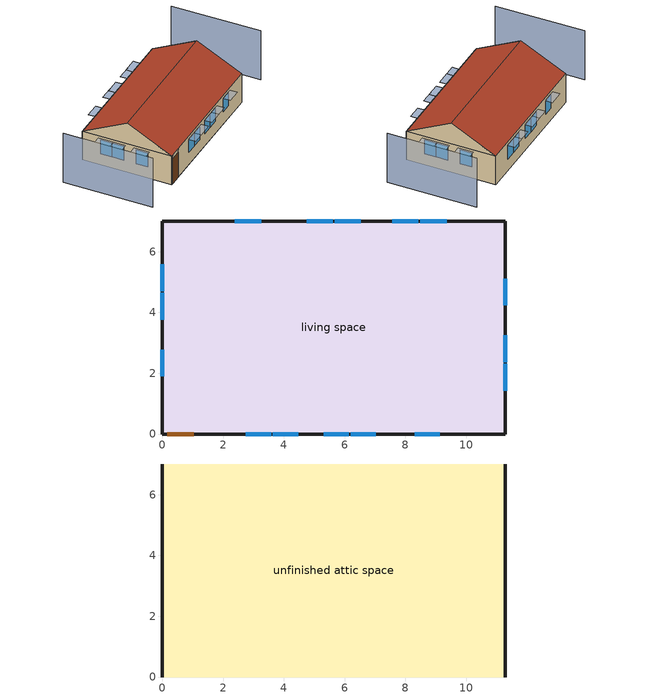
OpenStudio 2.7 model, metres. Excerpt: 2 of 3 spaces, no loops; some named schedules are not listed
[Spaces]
living space
 floor foundation (FloorFndGrndFinSlab): 0,0 0,7.01 11.28,7.01 11.28,0 z0
 wall outside (WallExtInsFin): 0,7.01 0,0 0.13,0 1.05,0 11.28,0 11.28,7.01 0,7.01 z0:2.44
 window (WindowConstruction): 2.75,0 3.58,0 / 3.64,0 4.46,0 / 5.31,0 6.13,0 / 6.19,0 7.02,0 / 8.31,0 9.13,0 z1.03:2.13; 9.35,7.01 8.49,7.01 / 8.43,7.01 7.57,7.01 / 6.53,7.01 5.67,7.01 / 5.61,7.01 4.75,7.01 / 3.25,7.01 2.39,7.01 z0.98:2.13; 0,5.58 0,4.7 / 0,4.64 0,3.77 / 0,2.78 0,1.9 / 11.28,1.43 11.28,2.31 / 11.28,2.37 11.28,3.24 / 11.28,4.24 11.28,5.11 z0.96:2.13
 door (Door): 0.15,0 1.02,0 z0:2.13
unfinished attic space
 floor to living space (FloorFinInsUnfinAttic): 0,7.01 11.28,7.01 11.28,0 0,0 z2.44
 wall outside (WallExtUninsUnfin): 0,3.51,4.19 0,7.01,2.44 0,0,2.44; 11.28,3.51,4.19 11.28,0,2.44 11.28,7.01,2.44
 roof outside (RoofUnfinInsExt): 11.28,3.51,4.19 0,3.51,4.19 0,0,2.44 11.28,0,2.44; 0,3.51,4.19 11.28,3.51,4.19 11.28,7.01,2.44 0,7.01,2.44
shading: -3.05,7.01 -3.05,0 / 14.33,0 14.33,7.01 z0:4.19; 4.61,0 3.48,0 3.48,-0.61 4.61,-0.61 z2.29; 3.73,0 2.6,0 2.6,-0.61 3.73,-0.61 z2.29; 9.29,0 8.16,0 8.16,-0.61 9.29,-0.61 z2.29; 6.29,0 5.15,0 5.15,-0.61 6.29,-0.61 z2.29; 5.52,7.01 6.68,7.01 6.68,7.62 5.52,7.62 z2.29; 7.17,0 6.04,0 6.04,-0.61 7.17,-0.61 z2.29; 8.34,7.01 9.5,7.01 9.5,7.62 8.34,7.62 z2.29; 7.41,7.01 8.58,7.01 8.58,7.62 7.41,7.62 z2.29; 4.59,7.01 5.76,7.01 5.76,7.62 4.59,7.62 z2.29; 2.24,7.01 3.4,7.01 3.4,7.62 2.24,7.62 z2.29; 0,4.55 0,5.73 -0.61,5.73 -0.61,4.55 z2.29; 0,3.61 0,4.8 -0.61,4.8 -0.61,3.61 z2.29; 0,1.75 0,2.93 -0.61,2.93 -0.61,1.75 z2.29; 11.28,2.46 11.28,1.28 11.89,1.28 11.89,2.46 z2.29; 11.28,3.4 11.28,2.21 11.89,2.21 11.89,3.4 z2.29; 11.28,5.26 11.28,4.08 11.89,4.08 11.89,5.26 z2.29
[Building]
Building 1: North Axis {deg}=22.5; Standards Number of Stories=1; Standards Number of Above Ground Stories=1; Standards Building Type=singlefamilydetached; Standards Number of Living Units=1
[Site]
Denver Intl Ap_CO_USA: Latitude {deg}=39.83; Longitude {deg}=-104.65; Time Zone {hr}=-7; Elevation {m}=1650; Terrain=Suburbs
[ClimateZones]
Climate Zone Institution Name 2=Building America; Climate Zone Document Year 2=0; Climate Zone Value 2=Cold
[Site:WaterMainsTemperature]
Calculation Method=Correlation; Annual Average Outdoor Air Temperature {C}=10.8753; Maximum Difference In Monthly Average Outdoor Air Temperatures {deltaC}=23.1524
[Site:GroundTemperature:Deep]
10.8753, 10.8753, 10.8753, 10.8753, 10.8753, 10.8753, 10.8753, 10.8753, 10.8753, 10.8753, 10.8753, 10.8753
[Material] Roughness=Rough
Name | Thickness {m} | Conductivity {W/m-K} | Density {kg/m3} | Specific Heat {J/kg-K} | Thermal Absorptance | Solar Absorptance | Visible Absorptance
EMPD dummy | 0.001 | 0.1 | 100 | 100 | 0.9 | 0.5 | 0.1
FloorUAAdditionalCeilingIns | 0.12827 | 0.0411113 | 16.02 | 1046.75
FloorUATrussandIns | 0.0889 | 0.0436674 | 50.7834 | 1165.1
Drywall 0.5 in. | 0.0127 | 0.160291 | 801 | 837.4 | 0.9 | 0.5 | 0.1
Asphalt Shingles, Medium | 0.009525 | 0.162714 | 1121.4 | 1465.45 | 0.91 | 0.85 | 0.85
RoofSheathing | 0.01905 | 0.115458 | 512.64 | 1214.23
RoofUARoofIns | 0.18415 | 8.02397 | 37.0049 | 1207.88
FootingMaterial | 0.2032 | 1.31141 | 2242.8 | 837.4 | 0.9
Concrete 4.0 in. | 0.1016 | 1.31141 | 2242.8 | 837.4 | 0.9
Floor Covering | 0.0127 | 0.0433444 | 54.468 | 1339.84 | 0.9 | 0.9
EMPD residential drywall roofceiling | 0.001 | 0.1 | 800 | 100 | 0.9 | 0.5 | 0.1
EMPD residential carpet | 0.001 | 0.1 | 220 | 100 | 0.9 | 0.5 | 0.1
Vinyl, Medium/Dark | 0.009525 | 0.089435 | 177.822 | 1046.75 | 0.9 | 0.75 | 0.75
WallSheathing | 0.0127 | 0.115458 | 512.64 | 1214.23
WallStudAndCavity | 0.0889 | 0.054245 | 162.403 | 1178.92
WallStudAndCavity 1 | 0.0889 | 0.393744 | 83.0341 | 1211.67
WallStudAndCavity 2 | 0.0889 | 0.397942 | 83.0341 | 1211.67
residential furniture material living space | 0.1524 | 0.115458 | 640.8 | 1214.23 | 0.9 | 0.6 | 0.1
EMPD residential wood trim | 0.001 | 0.1 | 512 | 100 | 0.9 | 0.5 | 0.1
EMPD residential furniture | 0.001 | 0.1 | 500 | 100 | 0.9 | 0.5 | 0.1
DoorMaterial | 0.04445 | 0.0612267 | 512.64 | 1214.23
[MaterialProperty:MoisturePenetrationDepth:Settings]
Name | Material | Water Vapor Diffusion Resistance Factor | Moisture Equation Coefficient a | Moisture Equation Coefficient b | Moisture Equation Coefficient c | Moisture Equation Coefficient d | Surface Layer Penetration Depth {m} | Deep Layer Penetration Depth {m} | Coating Layer Thickness {m} | Coating Layer Water Vapor Diffusion Resistance Factor
 | EMPD dummy | 500 | 0.0069 | 0.9066 | 0.0404 | 22.1121 | 0.1 | 0 | 0 | 0
 | EMPD residential drywall roofceiling | 9.14 | 0.0069 | 0.9066 | 0.0404 | 22.1121 | 0.01886 | 0.08642 | 0.005 | 140
 | EMPD residential carpet | 0.5 | 0.019 | 1 | 0 | 1 | 0.0341 | 0.156 | 0 | 0
 | EMPD residential wood trim | 320 | 0.15 | 8.51 | 0.167 | 0.965 | 0.00079 | 0.0036 | 0.005 | 140
 | EMPD residential furniture | 6 | 0.02 | 1 | 0 | 1 |  |  | 0 | 0
[Construction]
EMPD dummy; EMPD dummy 1: EMPD dummy
FloorFinInsUnfinAttic: FloorUAAdditionalCeilingIns, FloorUATrussandIns, Drywall 0.5 in.
RoofUnfinInsExt: Asphalt Shingles, Medium, RoofSheathing, RoofUARoofIns
FootingConstruction: FootingMaterial
FloorFndGrndFinSlab: Concrete 4.0 in., Floor Covering
EMPD residential drywall roofceiling; EMPD residential drywall wall: EMPD residential drywall roofceiling
EMPD residential carpet: EMPD residential carpet
WallExtInsFin: Vinyl, Medium/Dark, WallSheathing, WallStudAndCavity, Drywall 0.5 in.
WallExtUninsUnfin: Vinyl, Medium/Dark, WallSheathing, WallStudAndCavity 1
WallIntFinUninsFin: WallStudAndCavity 2, Drywall 0.5 in.
residential furniture construction living space: residential furniture material living space
EMPD residential wood trim: EMPD residential wood trim
EMPD residential furniture: EMPD residential furniture
WindowConstruction: WindowMaterial
Door: DoorMaterial
[WindowMaterial:Shade]
CoolingShade: Solar Transmittance=0.999; Solar Reflectance=0.00099; Visible Transmittance=0.999; Visible Reflectance=0.00099; Thermal Hemispherical Emissivity=1e-005; Thermal Transmittance=0.999; Thickness {m}=0.0001; Conductivity {W/m-K}=10000; Shade to Glass Distance {m}=0.001; Top Opening Multiplier=0; Bottom Opening Multiplier=0; Left-Side Opening Multiplier=0; Right-Side Opening Multiplier=0; Airflow Permeability=0
[WindowMaterial:SimpleGlazingSystem]
WindowMaterial: U-Factor {W/m2-K}=2.10086; Solar Heat Gain Coefficient=0.21
[ThermalZone] Use Ideal Air Loads=No
Name | Volume {m3}
living zone; unfinished attic zone
res ds_1 ret air zone | 0
[Sizing:Zone] Zone Cooling Design Supply Air Temperature Input Method=SupplyAirTemperature; Zone Cooling Design Supply Air Temperature {C}=14; Zone Cooling Design Supply Air Temperature Difference {deltaC}=11.11; Zone Heating Design Supply Air Temperature Input Method=SupplyAirTemperature; Zone Heating Design Supply Air Temperature {C}=40; Zone Heating Design Supply Air Temperature Difference {deltaC}=11.11; Zone Cooling Design Supply Air Humidity Ratio {kg-H2O/kg-air}=0.0085; Zone Heating Design Supply Air Humidity Ratio {kg-H2O/kg-air}=0.008; Cooling Design Air Flow Method=DesignDay; Heating Design Air Flow Method=DesignDay; Account for Dedicated Outdoor Air System=No; Dedicated Outdoor Air System Control Strategy=NeutralSupplyAir; Dedicated Outdoor Air Low Setpoint Temperature for Design {C}=autosize; Dedicated Outdoor Air High Setpoint Temperature for Design {C}=autosize
unfinished attic zone; res ds_1 ret air zone
[Space]
Name | Space Type | Thermal Zone | Building Unit
living space | Space Type 1 | living zone | unit 1
unfinished attic space | Space Type 2 | unfinished attic zone
res ds_1 ret air space |  | res ds_1 ret air zone
[SpaceType]
Name | Standards Space Type
Space Type 1 | living
Space Type 2 | unfinished attic
[BuildingUnit]
unit 1: Building Unit Type=Residential
[People:Definition]
residential occupants|living space: Number of People Calculation Method=People; Number of People {people}=2.64; Fraction Radiant=0.319734; Sensible Heat Fraction=0.573; Carbon Dioxide Generation Rate {m3/s-W}=0; Enable ASHRAE 55 Comfort Warnings=No; Mean Radiant Temperature Calculation Type=ZoneAveraged
[People]
residential occupants|living space: People Definition=residential occupants|living space; Space or SpaceType=living space; Number of People Schedule=residential occupants schedule; Activity Level Schedule=Schedule Ruleset 1; Multiplier=1
[InternalMass:Definition] Design Level Calculation Method=SurfaceArea
Name | Construction | Surface Area {m2}
EMPD dummy unfinished attic space | EMPD dummy | 79.0605
EMPD residential drywall roofceiling living space | EMPD residential drywall roofceiling | 158.121
EMPD residential carpet living space | EMPD residential carpet | 63.2484
residential partition wall mass living space | WallIntFinUninsFin | 79.0605
residential furniture mass living space | residential furniture construction living space | 31.6242
EMPD residential drywall wall living space | EMPD residential drywall wall | 168.247
EMPD residential wood trim living space | EMPD residential wood trim | 24.5088
EMPD residential furniture living space | EMPD residential furniture | 59.2954
EMPD dummy res ds_1 ret air space | EMPD dummy 1 | 1
[InternalMass] Multiplier=1
Name | Internal Mass Definition | Space or SpaceType
EMPD dummy unfinished attic space | EMPD dummy unfinished attic space | unfinished attic space
EMPD residential drywall roofceiling living space | EMPD residential drywall roofceiling living space | living space
EMPD residential carpet living space | EMPD residential carpet living space | living space
residential partition wall mass living space | residential partition wall mass living space | living space
residential furniture mass living space | residential furniture mass living space | living space
EMPD residential drywall wall living space | EMPD residential drywall wall living space | living space
EMPD residential wood trim living space | EMPD residential wood trim living space | living space
EMPD residential furniture living space | EMPD residential furniture living space | living space
EMPD dummy res ds_1 ret air space | EMPD dummy res ds_1 ret air space | res ds_1 ret air space
[Foundation:Kiva]
Foundation Kiva 1: Wall Height Above Grade {m}=0.2032; Wall Depth Below Slab {m}=0.2032; Footing Wall Construction=FootingConstruction
[Foundation:Kiva:Settings]
Soil Conductivity {W/m-K}=1.731; Soil Density {kg/m3}=1842.3; Soil Specific Heat {J/kg-K}=418.7; Ground Solar Absorptivity=0.9; Ground Thermal Absorptivity=0.9; Ground Surface Roughness {m}=0.03; Far-Field Width {m}=40; Deep-Ground Boundary Condition=ZeroFlux; Deep-Ground Depth {m}=40; Minimum Cell Dimension {m}=0.02; Maximum Cell Growth Coefficient=1.5; Simulation Timestep=Hourly
[SurfaceProperty:ExposedFoundationPerimeter]
Surface 1: Exposed Perimeter Calculation Method=TotalExposedPerimeter; Total Exposed Perimeter {m}=36.576
[ShadingControl]
WindowShadingControl: Shading Type=InteriorShade; Shading Device Material=CoolingShade; Shading Control Type=OnIfScheduleAllows; Schedule=Window shading schedule; Shading Control Is Scheduled=Yes
[WaterUse:Equipment:Definition]
Name | Peak Flow Rate {m3/s} | Target Temperature Schedule
residential shower | 0.000274695 | residential shower temperature schedule
residential sink | 0.000212399 | residential sink temperature schedule
residential bath | 0.000429619 | residential bath temperature schedule
residential shower dist=0.0 | 0 | residential shower temperature schedule
residential sink dist=0.0 | 0 | residential sink temperature schedule
residential bath dist=0.0 | 0 | residential bath temperature schedule
residential dishwasher | 6.66818e-05 | residential dishwasher temperature schedule
residential clothes washer | 0.000697118 | residential clothes washer temperature schedule
[WaterUse:Equipment] Space=living space
Name | Water Use Equipment Definition | Flow Rate Fraction Schedule
residential shower | residential shower | residential shower schedule
residential sink | residential sink | residential sink schedule
residential bath | residential bath | residential bath schedule
residential shower dist=0.0 | residential shower dist=0.0 | residential shower schedule
residential sink dist=0.0 | residential sink dist=0.0 | residential sink schedule
residential bath dist=0.0 | residential bath dist=0.0 | residential bath schedule
residential dishwasher | residential dishwasher | residential dishwasher schedule
residential clothes washer | residential clothes washer | residential clothes washer schedule
[OtherEquipment:Definition] Design Level Calculation Method=EquipmentLevel
Name | Design Level {W} | Fraction Latent | Fraction Radiant | Fraction Lost
residential shower | 7899.46 | 0.487197 | 0 | 0
residential sink | 2132.88 | 0.312222 | 0 | 0
residential bath | 6337.27 | 0 | 0 | 0
residential hot water distribution | 99.0622 | 0 | 0 | 0
residential range gas | 375.952 | 0.2 | 0.18 | 0.5
residential clothes dryer gas | 195712 | 0.05 | 0.06 | 0.85
[OtherEquipment] Space or SpaceType=living space
Name | Other Equipment Definition | Schedule | Fuel Type
residential shower | residential shower | residential shower schedule
residential sink | residential sink | residential sink schedule
residential bath | residential bath | residential bath schedule
residential hot water distribution | residential hot water distribution | residential hot water distribution schedule
residential range gas | residential range gas | residential range gas|false schedule | NaturalGas
residential clothes dryer gas | residential clothes dryer gas | residential clothes dryer gas schedule | NaturalGas
[ElectricEquipment:Definition] Design Level Calculation Method=EquipmentLevel
Name | Design Level {W} | Fraction Latent | Fraction Radiant | Fraction Lost
residential ceiling fan non benchmark equip | 0 | 0 | 0.558 | 0.07
residential ceiling fan benchmark|living space | 27.2569 | 0 | 0.558 | 0.07
residential refrigerator | 65.0889 | 0 | 0 | 0
residential range electric | 35.9069 | 0.3 | 0.24 | 0.3
residential dishwasher | 8743.86 | 0.15 | 0.36 | 0.25
residential clothes washer | 7800.9 | 0 | 0.48 | 0.2
residential clothes dryer electric | 14731 | 0 | 0.6 | 0
residential misc plug loads|living space | 344.501 | 0.021 | 0.558 | 0.049
res infil_1 house fan; res infil_1 range fan; res infil_1 bath fan | 0 | 0 | 0 | 1
[ElectricEquipment] Space or SpaceType=living space
Name | Electric Equipment Definition | Schedule
residential ceiling fan non benchmark equip | residential ceiling fan non benchmark equip | residential ceiling fan master
residential ceiling fan benchmark|living space | residential ceiling fan benchmark|living space | residential ceiling fan benchmark|living space schedule
residential refrigerator | residential refrigerator | residential refrigerator schedule
residential range electric | residential range electric | residential range gas|false schedule
residential dishwasher | residential dishwasher | residential dishwasher schedule
residential clothes washer | residential clothes washer | residential clothes washer schedule
residential clothes dryer electric | residential clothes dryer electric | residential clothes dryer gas schedule
residential misc plug loads|living space | residential misc plug loads|living space | residential misc plug loads schedule
res infil_1 house fan | res infil_1 house fan | Always On Discrete
res infil_1 range fan | res infil_1 range fan | Always On Discrete
res infil_1 bath fan | res infil_1 bath fan | Always On Discrete
[EnergyManagementSystem:Sensor]
Name | Output Variable or Output Meter Index Key | Output Variable or Output Meter
residential_ceiling_fan_sched_val_sensor | residential ceiling fan schedule | Schedule Value
res_nv_pb_s |  | Site Outdoor Air Barometric Pressure
res_af_vw_s |  | Site Wind Speed
res_nv_wt_s |  | Site Outdoor Air Humidity Ratio
res_nv_1_nva_s | res nv_1 avail schedule | Schedule Value
res_nv_1_sp_s | res nv_1 temp schedule | Schedule Value
res_infil_1_range_sch_s | res mv_1 range exhaust schedule | Schedule Value
res_infil_1_bath_sch_s | res mv_1 bath exhaust schedule | Schedule Value
res_infil_1_dryer_sch_s | res mv_1 dryer exhaust schedule | Schedule Value
res_infil_1_wh_sch_s | Always On Discrete | Schedule Value
[EnergyManagementSystem:Actuator]
Name | Actuated Component | Actuated Component Type | Actuated Component Control Type
residential_ceiling_fan_sched_override | residential ceiling fan master | Schedule:Constant | Schedule Value
res_nv_1_flow_act | res nv_1 flow | Zone Infiltration | Air Exchange Flow Rate
res_infil_1_house_fan_act | res infil_1 house fan | ElectricEquipment | Electric Power Level
res_infil_1_range_fan_act | res infil_1 range fan | ElectricEquipment | Electric Power Level
res_infil_1_bath_fan_act | res infil_1 bath fan | ElectricEquipment | Electric Power Level
res_infil_1_flow_act | res infil_1 flow | Zone Infiltration | Air Exchange Flow Rate
[EnergyManagementSystem:Program]
residential_ceiling_fan_schedule_program: If residential_ceiling_fan_sched_val_sensor == 0; Set residential_ceiling_fan_sched_override = 0; ElseIf residential_ceiling_fan_tin_sensor < 24.389; Set residential_ceiling_fan_sched_override = 0; Else; Set residential_ceiling_fan_sched_override = 1; EndIf
res_nv_1_program: Set Tdiff = res_af_1_tin_s-res_af_1_tt_s; Set dT = (@Abs Tdiff); Set pt = (@RhFnTdbWPb res_af_1_tt_s res_nv_wt_s res_nv_pb_s); Set NVA = 6197.051097037068; Set Cs = 8.963020389461627e-05; Set Cw = 6.158219665777789e-05; Set MNV = 1.0710060644352002; Set MHR = 0.0115; Set MRH = 0.7; Set temp1 = (res_nv_1_nva_s*NVA); Set SGNV = temp1*((((Cs*dT)+(Cw*(res_af_vw_s^2)))^0.5)/1000); If (res_nv_wt_s<MHR) && (pt<MRH) && (res_af_1_tin_s>res_nv_1_sp_s); Set temp2 = (res_af_1_tin_s-res_nv_1_sp_s); Set NVadj1 = temp2/(res_af_1_tin_s-res_af_1_tt_s); Set NVadj2 = (@Min NVadj1 1); Set NVadj3 = (@Max NVadj2 0); Set NVadj = SGNV*NVadj3; Set res_nv_1_flow_act = (@Min NVadj MNV); Else; Set res_nv_1_flow_act = 0; EndIf
res_ds_1_program: Set res_ds_1_lk_sup_fan_equiv = 0; Set res_ds_1_lk_ret_fan_equiv = 0
res_infil_1_program: Set p_m = 0.14; Set p_s = 0.22; Set s_m = 270; Set s_s = 370; Set z_m = 9.99744; Set z_s = 2.4384; Set f_t = (((s_m/z_m)^p_m)*((z_s/s_s)^p_s)); Set Tdiff = res_af_1_tin_s-res_af_1_tt_s; Set dT = @Abs Tdiff; Set c = 0.0296; Set Cs = 0.0471; Set Cw = 0.1406; Set n = 0.67; Set sft = (f_t*0.5); Set temp1 = ((c*Cw)*((sft*res_af_vw_s)^(2*n)))^2; Set Qn = (((c*Cs*(dT^n))^2)+temp1)^0.5; Set Tdiff = res_af_1_tin_s-res_af_1_tt_s; Set dT = @Abs Tdiff; Set QWHV = res_infil_1_wh_sch_s*0.0182; Set Qrange = res_infil_1_range_sch_s*0.0472; Set Qdryer = res_infil_1_dryer_sch_s*0.0472; Set Qbath = res_infil_1_bath_sch_s*0.0472; Set QhpwhOut = 0; Set QhpwhIn = 0; Set QductsOut = res_ds_1_lk_ret_fan_equiv; Set QductsIn = res_ds_1_lk_sup_fan_equiv; Set Qout = QWHV+Qrange+Qbath+Qdryer+QhpwhOut+QductsOut; Set Qin = QhpwhIn+QductsIn; Set Qu = (@Abs (Qout-Qin)); Set Qb = (@Min Qout Qin); Set faneff_wh = 0.9438948864000002; Set res_infil_1_house_fan_act = (QWHV*300)/faneff_wh; Set faneff_sp = 0.4719474432000001; Set res_infil_1_range_fan_act = (Qrange*300)/faneff_sp; Set res_infil_1_bath_fan_act = (Qbath*300)/faneff_sp; Set Q_acctd_for_elsewhere = QhpwhOut+QhpwhIn+QductsOut+QductsIn; Set res_infil_1_flow_act = (((Qu^2)+(Qn^2))^0.5)-Q_acctd_for_elsewhere; Set res_infil_1_flow_act = (@Max res_infil_1_flow_act 0)
[EnergyManagementSystem:ProgramCallingManager]
residential ceiling fan program calling manager: BeginTimestepBeforePredictor; residential_ceiling_fan_schedule_program
res af_1 program calling manager: BeginTimestepBeforePredictor; res_infil_1_program; res_nv_1_program
res ds_1 program calling manager: EndOfSystemTimestepAfterHVACReporting; res_ds_1_program
[Lights:Definition]
residential lighting living space: Design Level Calculation Method=LightingLevel; Lighting Level {W}=239.561; Fraction Radiant=0.6; Fraction Visible=0.2; Return Air Fraction=0
[Lights]
residential lighting living space: Lights Definition=residential lighting living space; Space or SpaceType=living space; Schedule=residential lighting schedule; Fraction Replaceable=1
[Exterior:Lights:Definition]
residential lighting exterior: Design Level {W}=37.1719
[Exterior:Lights]
residential lighting exterior: Exterior Lights Definition=residential lighting exterior; Schedule=residential lighting schedule
[SpaceInfiltration:EffectiveLeakageArea]
res infil|unfinished attic space: Space or SpaceType=unfinished attic space; Schedule=Always On Discrete; Effective Air Leakage Area {cm2}=2632.71; Stack Coefficient=0.000121797; Wind Coefficient=3.20397e-05
[SpaceInfiltration:DesignFlowRate] Space or SpaceType=living space; Schedule=Always On Discrete; Design Flow Rate Calculation Method=Flow/Space; Design Flow Rate {m3/s}=0
res nv_1 flow; res infil_1 flow
[Schedule:Ruleset]
Name | Default Day Schedule
residential occupants schedule | Schedule Day 1
Schedule Ruleset 1 | Schedule Day 2
Window shading schedule | Schedule Day 3
residential shower schedule | Schedule Day 4
residential sink schedule | Schedule Day 5
residential bath schedule | Schedule Day 6
residential hot water distribution schedule | Schedule Day 7
residential ceiling fan schedule | Schedule Day 8
residential ceiling fan benchmark|living space schedule | Schedule Day 9
residential refrigerator schedule | Schedule Day 10
residential range gas|false schedule | Schedule Day 11
residential dishwasher schedule | Schedule Day 12
residential clothes washer schedule | Schedule Day 13
residential clothes dryer gas schedule | Schedule Day 14
residential lighting schedule | Schedule Day 15
residential misc plug loads schedule | Schedule Day 16
res nv_1 temp schedule | Schedule Day 17
res nv_1 avail schedule | Schedule Day 18
res mv_1 range exhaust schedule | Schedule Day 19
res mv_1 bath exhaust schedule | Schedule Day 20
res mv_1 dryer exhaust schedule | Schedule Day 21
[Schedule:Day]
Schedule Day 1; Schedule Day 3: 24, 0, 0
Schedule Day 2: 24, 0, 112.539
[Schedule:Rule] Apply Sunday=Yes; Apply Monday=Yes; Apply Tuesday=Yes; Apply Wednesday=Yes; Apply Thursday=Yes; Apply Friday=Yes; Apply Saturday=Yes; Date Specification Type=DateRange; Start Day=1
Name | Schedule Ruleset | Rule Order | Day Schedule | Start Month | End Month | End Day
residential occupants schedule allday ruleset1 | residential occupants schedule | 11 | residential occupants schedule allday1 | 1 | 1 | 31
residential occupants schedule allday ruleset2 | residential occupants schedule | 10 | residential occupants schedule allday2 | 2 | 2 | 28
residential occupants schedule allday ruleset3 | residential occupants schedule | 9 | residential occupants schedule allday3 | 3 | 3 | 31
residential occupants schedule allday ruleset4 | residential occupants schedule | 8 | residential occupants schedule allday4 | 4 | 4 | 30
residential occupants schedule allday ruleset5 | residential occupants schedule | 7 | residential occupants schedule allday5 | 5 | 5 | 31
residential occupants schedule allday ruleset6 | residential occupants schedule | 6 | residential occupants schedule allday6 | 6 | 6 | 30
residential occupants schedule allday ruleset7 | residential occupants schedule | 5 | residential occupants schedule allday7 | 7 | 7 | 31
residential occupants schedule allday ruleset8 | residential occupants schedule | 4 | residential occupants schedule allday8 | 8 | 8 | 31
residential occupants schedule allday ruleset9 | residential occupants schedule | 3 | residential occupants schedule allday9 | 9 | 9 | 30
residential occupants schedule allday ruleset10 | residential occupants schedule | 2 | residential occupants schedule allday10 | 10 | 10 | 31
residential occupants schedule allday ruleset11 | residential occupants schedule | 1 | residential occupants schedule allday11 | 11 | 11 | 30
residential occupants schedule allday ruleset12 | residential occupants schedule | 0 | residential occupants schedule allday12 | 12 | 12 | 31
Window shading schedule allday ruleset1 | Window shading schedule | 11 | Window shading schedule allday1 | 1 | 1 | 31
Window shading schedule allday ruleset2 | Window shading schedule | 10 | Window shading schedule allday2 | 2 | 2 | 28
Window shading schedule allday ruleset3 | Window shading schedule | 9 | Window shading schedule allday3 | 3 | 3 | 31
Window shading schedule allday ruleset4 | Window shading schedule | 8 | Window shading schedule allday4 | 4 | 4 | 30
Window shading schedule allday ruleset5 | Window shading schedule | 7 | Window shading schedule allday5 | 5 | 5 | 31
Window shading schedule allday ruleset6 | Window shading schedule | 6 | Window shading schedule allday6 | 6 | 6 | 30
Window shading schedule allday ruleset7 | Window shading schedule | 5 | Window shading schedule allday7 | 7 | 7 | 31
Window shading schedule allday ruleset8 | Window shading schedule | 4 | Window shading schedule allday8 | 8 | 8 | 31
Window shading schedule allday ruleset9 | Window shading schedule | 3 | Window shading schedule allday9 | 9 | 9 | 30
Window shading schedule allday ruleset10 | Window shading schedule | 2 | Window shading schedule allday10 | 10 | 10 | 31
Window shading schedule allday ruleset11 | Window shading schedule | 1 | Window shading schedule allday11 | 11 | 11 | 30
[Schedule:Constant]
Name | Value
Always On Discrete; residential ceiling fan master | 1
residential shower temperature schedule; residential sink temperature schedule; residential bath temperature schedule | 43.3333
residential dishwasher temperature schedule | 51.6667
residential clothes washer temperature schedule | 33.6111
